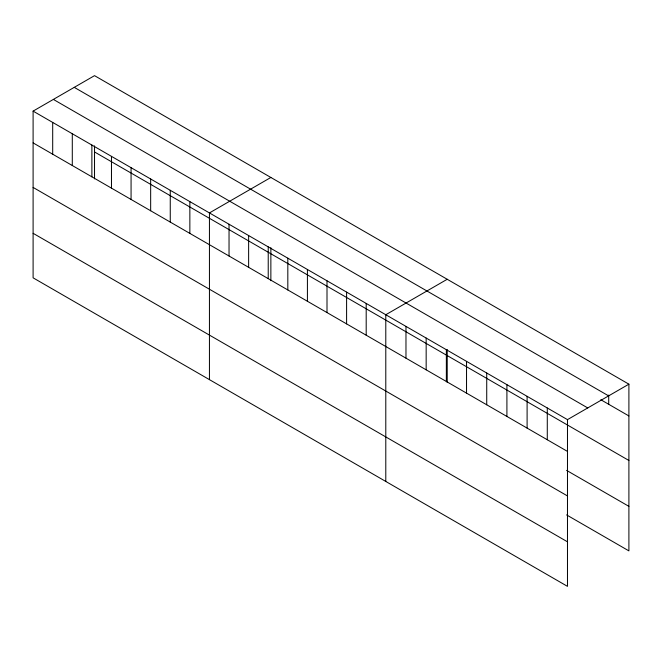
<?xml version="1.0" encoding="UTF-8"?>
<svg xmlns="http://www.w3.org/2000/svg" width="662" height="662" viewBox="0 0 662 662"><rect width="100%" height="100%" fill="white"/><g stroke="black" fill="none" stroke-linecap="round" stroke-linejoin="round"><path stroke-width="0.99" d="M33.1 111.117L567.475 419.634L567.475 586.35L33.1 277.825L33.1 111.117L94.525 75.65L628.9 384.175L628.9 550.883L566.581 514.904M270.866 177.466L209.44 212.924L209.44 379.64M447.214 279.273L385.789 314.74L385.789 481.448M567.475 419.634L628.9 384.175M74.252 87.359L608.626 395.876M600.815 399.732L628.9 415.951M53.374 99.416L587.748 407.933M94.525 151.954L628.9 460.479M33.1 142.893L567.475 451.41M566.581 470.376L628.9 506.356M33.1 187.42L567.475 495.937M33.1 233.297L567.475 541.814M608.709 395.065L608.709 404.292M547.284 407.982L547.284 439.758M527.101 396.323L527.101 428.099M506.91 384.672L506.91 416.448M486.727 373.012L486.727 404.788M466.536 361.361L466.536 393.137M447.214 349.511L447.214 382.512M446.353 349.702L446.353 381.478M426.163 338.05L426.163 369.826M405.972 326.391L405.972 358.167M366.194 303.428L366.194 335.204M346.598 292.116L346.598 323.892M327.003 280.804L327.003 312.58M307.416 269.492L307.416 301.268M287.821 258.18L287.821 289.956M270.866 247.696L270.866 280.696M268.226 246.868L268.226 278.644M248.631 235.556L248.631 267.332M229.035 224.244L229.035 256.012M189.853 201.612L189.853 233.388M170.258 190.3L170.258 222.076M150.663 178.988L150.663 210.764M131.068 167.676L131.068 199.452M111.473 156.364L111.473 188.14M94.525 145.888L94.525 178.889M91.877 145.052L91.877 176.828M72.29 133.741L72.29 165.517M52.695 122.429L52.695 154.205"/></g></svg>
